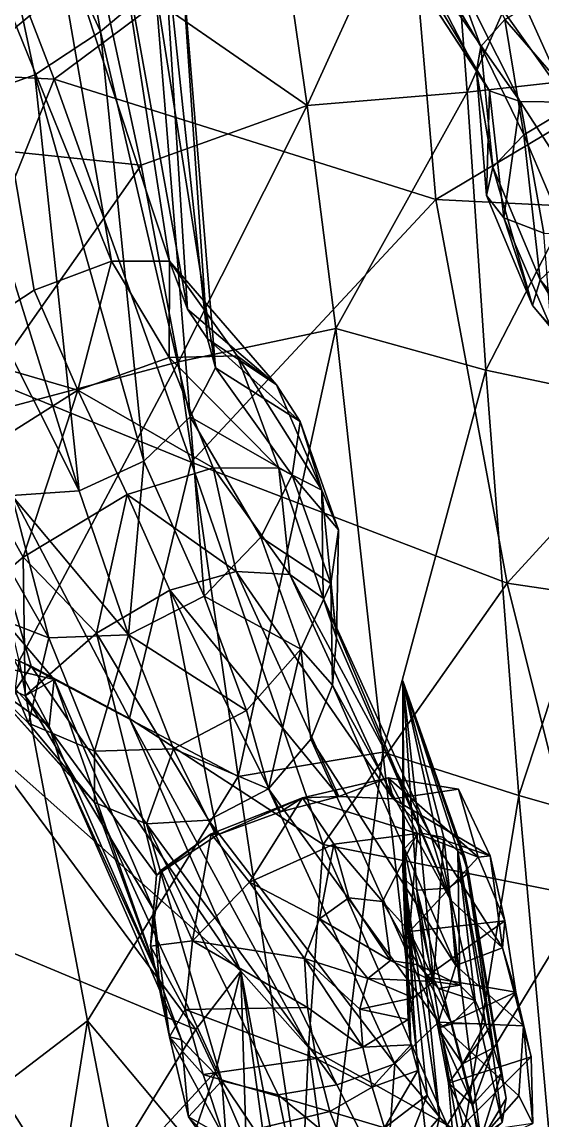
# Model space of a CAD drawing. Extents: x -0.45 to 0.39, y -1.3 to 2.18.
# Drawn here: x -0.0594 to -0.0216, y -1.0328 to -0.9532 of the extents above; entities that cross this region are included whole.
import ezdxf

# ---------------------------------------------------------------- set-up
doc = ezdxf.new("R2010")
doc.units = 0

msp = doc.modelspace()

# ---------------------------------------------------------------- linework, layer by layer
for points in [[(-0.053673, -0.953923, 0.868005), (-0.057629, -0.931244, 0.87828), (-0.063721, -0.932334, 0.881507)], [(-0.053673, -0.953923, 0.868005), (-0.049682, -0.950569, 0.862899), (-0.057629, -0.931244, 0.87828)], [(-0.028651, -0.937304, 1.454538), (-0.015355, -0.932012, 1.45916), (-0.027049, -0.958314, 1.452098)], [(-0.015355, -0.932012, 1.45916), (-0.014585, -0.956937, 1.455525), (-0.027049, -0.958314, 1.452098)], [(-0.06399, -0.959035, 0.87319), (-0.058428, -0.957057, 0.872045), (-0.063721, -0.932334, 0.881507)], [(-0.058428, -0.957057, 0.872045), (-0.053673, -0.953923, 0.868005), (-0.063721, -0.932334, 0.881507)], [(-0.026062, -0.954998, 0.846553), (-0.036316, -0.93759, 0.853221), (-0.033713, -0.934043, 0.849291)], [(-0.033713, -0.934043, 0.849291), (-0.024299, -0.953035, 0.842546), (-0.026062, -0.954998, 0.846553)], [(-0.041104, -0.942467, 1.44785), (-0.028651, -0.937304, 1.454538), (-0.038666, -0.959285, 1.445849)], [(-0.028651, -0.937304, 1.454538), (-0.027049, -0.958314, 1.452098), (-0.038666, -0.959285, 1.445849)], [(-0.026368, -0.956778, 0.851399), (-0.037038, -0.940472, 0.858526), (-0.036316, -0.93759, 0.853221)], [(-0.036316, -0.93759, 0.853221), (-0.026062, -0.954998, 0.846553), (-0.026368, -0.956778, 0.851399)], [(-0.010834, -0.95558, 0.864735), (-0.018081, -0.937223, 0.876654), (-0.0226, -0.940347, 0.878279)], [(-0.053927, -0.948724, 1.446767), (-0.069548, -0.961652, 1.467126), (-0.073499, -0.938558, 1.468549)], [(-0.061164, -0.946687, 1.70349), (-0.057014, -0.95736, 1.700392), (-0.031698, -0.938517, 1.708524)], [(-0.029324, -0.966098, 1.713286), (-0.031698, -0.938517, 1.708524), (-0.057014, -0.95736, 1.700392)], [(-0.031698, -0.938517, 1.708524), (-0.029324, -0.966098, 1.713286), (0, -0.948617, 1.721357)], [(-0.037038, -0.940472, 0.858526), (-0.026368, -0.956778, 0.851399), (-0.025419, -0.958205, 0.856374)], [(-0.025419, -0.958205, 0.856374), (-0.035175, -0.941927, 0.86451), (-0.037038, -0.940472, 0.858526)], [(-0.01527, -0.957793, 0.865835), (-0.0226, -0.940347, 0.878279), (-0.027356, -0.942024, 0.875875)], [(-0.0226, -0.940347, 0.878279), (-0.01527, -0.957793, 0.865835), (-0.010834, -0.95558, 0.864735)], [(-0.041104, -0.942467, 1.44785), (-0.038666, -0.959285, 1.445849), (-0.053927, -0.948724, 1.446767)], [(-0.035175, -0.941927, 0.86451), (-0.025419, -0.958205, 0.856374), (-0.023193, -0.959, 0.860981)], [(-0.023193, -0.959, 0.860981), (-0.031584, -0.942304, 0.870634), (-0.035175, -0.941927, 0.86451)], [(-0.019678, -0.959029, 0.864387), (-0.027356, -0.942024, 0.875875), (-0.031584, -0.942304, 0.870634)], [(-0.031584, -0.942304, 0.870634), (-0.023193, -0.959, 0.860981), (-0.019678, -0.959029, 0.864387)], [(-0.027356, -0.942024, 0.875875), (-0.019678, -0.959029, 0.864387), (-0.01527, -0.957793, 0.865835)], [(-0.063119, -0.945321, 0.842359), (-0.057463, -0.943982, 0.843856), (-0.052852, -0.970575, 0.824032)], [(-0.048647, -0.970559, 0.82678), (-0.052852, -0.970575, 0.824032), (-0.057463, -0.943982, 0.843856)], [(-0.057463, -0.943982, 0.843856), (-0.052754, -0.944157, 0.847243), (-0.048647, -0.970559, 0.82678)], [(-0.047352, -0.974043, 0.830875), (-0.048647, -0.970559, 0.82678), (-0.052754, -0.944157, 0.847243)], [(-0.052754, -0.944157, 0.847243), (-0.049179, -0.945345, 0.851905), (-0.047352, -0.974043, 0.830875)], [(-0.058482, -0.972663, 0.822919), (-0.065185, -0.977034, 0.823733), (-0.063119, -0.945321, 0.842359)], [(-0.052852, -0.970575, 0.824032), (-0.058482, -0.972663, 0.822919), (-0.063119, -0.945321, 0.842359)], [(-0.045899, -0.976193, 0.834931), (-0.047352, -0.974043, 0.830875), (-0.049179, -0.945345, 0.851905)], [(-0.049179, -0.945345, 0.851905), (-0.047853, -0.947568, 0.857427), (-0.045899, -0.976193, 0.834931)], [(-0.057014, -0.95736, 1.700392), (-0.061164, -0.946687, 1.70349), (-0.077764, -0.956316, 1.69261)], [(-0.047853, -0.947568, 0.857427), (-0.049682, -0.950569, 0.862899), (-0.045322, -0.9783, 0.838737)], [(-0.045322, -0.9783, 0.838737), (-0.045899, -0.976193, 0.834931), (-0.047853, -0.947568, 0.857427)], [(-0.053927, -0.948724, 1.446767), (-0.050708, -0.963605, 1.44438), (-0.069548, -0.961652, 1.467126)], [(-0.050708, -0.963605, 1.44438), (-0.053927, -0.948724, 1.446767), (-0.038666, -0.959285, 1.445849)], [(0, -0.967558, 1.714752), (0, -0.948617, 1.721357), (-0.029324, -0.966098, 1.713286)], [(-0.049682, -0.950569, 0.862899), (-0.053673, -0.953923, 0.868005), (-0.047152, -0.981839, 0.842225)], [(-0.047152, -0.981839, 0.842225), (-0.045322, -0.9783, 0.838737), (-0.049682, -0.950569, 0.862899)], [(-0.021115, -0.95105, 0.839958), (-0.019066, -0.959078, 0.8376), (-0.024299, -0.953035, 0.842546)], [(-0.024299, -0.953035, 0.842546), (-0.022919, -0.961417, 0.839881), (-0.026062, -0.954998, 0.846553)], [(-0.019066, -0.959078, 0.8376), (-0.022919, -0.961417, 0.839881), (-0.024299, -0.953035, 0.842546)], [(-0.053673, -0.953923, 0.868005), (-0.058428, -0.957057, 0.872045), (-0.050516, -0.985053, 0.844453)], [(-0.050516, -0.985053, 0.844453), (-0.047152, -0.981839, 0.842225), (-0.053673, -0.953923, 0.868005)], [(-0.026062, -0.954998, 0.846553), (-0.025189, -0.96374, 0.843837), (-0.026368, -0.956778, 0.851399)], [(-0.022919, -0.961417, 0.839881), (-0.025189, -0.96374, 0.843837), (-0.026062, -0.954998, 0.846553)], [(-0.077764, -0.956316, 1.69261), (-0.065206, -0.977763, 1.700151), (-0.057014, -0.95736, 1.700392)], [(-0.025189, -0.96374, 0.843837), (-0.02565, -0.965813, 0.848799), (-0.026368, -0.956778, 0.851399)], [(-0.026368, -0.956778, 0.851399), (-0.02565, -0.965813, 0.848799), (-0.025419, -0.958205, 0.856374)], [(-0.047079, -0.985138, 1.705342), (-0.057014, -0.95736, 1.700392), (-0.065206, -0.977763, 1.700151)], [(-0.058428, -0.957057, 0.872045), (-0.06399, -0.959035, 0.87319), (-0.055201, -0.98721, 0.844746)], [(-0.055201, -0.98721, 0.844746), (-0.050516, -0.985053, 0.844453), (-0.058428, -0.957057, 0.872045)], [(-0.057014, -0.95736, 1.700392), (-0.047079, -0.985138, 1.705342), (-0.029324, -0.966098, 1.713286)], [(-0.027049, -0.958314, 1.452098), (-0.014585, -0.956937, 1.455525), (-0.025691, -0.978456, 1.449268)], [(-0.014585, -0.956937, 1.455525), (-0.013949, -0.980937, 1.451735), (-0.025691, -0.978456, 1.449268)], [(-0.038666, -0.959285, 1.445849), (-0.027049, -0.958314, 1.452098), (-0.036586, -0.975439, 1.443637)], [(-0.027049, -0.958314, 1.452098), (-0.025691, -0.978456, 1.449268), (-0.036586, -0.975439, 1.443637)], [(-0.02565, -0.965813, 0.848799), (-0.024394, -0.967417, 0.854208), (-0.025419, -0.958205, 0.856374)], [(-0.025419, -0.958205, 0.856374), (-0.024394, -0.967417, 0.854208), (-0.023193, -0.959, 0.860981)], [(-0.055201, -0.98721, 0.844746), (-0.06399, -0.959035, 0.87319), (-0.069133, -0.959572, 0.870306)], [(-0.050708, -0.963605, 1.44438), (-0.038666, -0.959285, 1.445849), (-0.047995, -0.977861, 1.442181)], [(-0.038666, -0.959285, 1.445849), (-0.036586, -0.975439, 1.443637), (-0.047995, -0.977861, 1.442181)], [(-0.024394, -0.967417, 0.854208), (-0.021472, -0.968536, 0.859591), (-0.023193, -0.959, 0.860981)], [(-0.023193, -0.959, 0.860981), (-0.021472, -0.968536, 0.859591), (-0.016957, -0.968646, 0.86398)], [(-0.016957, -0.968646, 0.86398), (-0.019678, -0.959029, 0.864387), (-0.023193, -0.959, 0.860981)], [(-0.019401, -0.969719, 0.836974), (-0.022919, -0.961417, 0.839881), (-0.019066, -0.959078, 0.8376)], [(-0.0601, -0.987557, 0.843071), (-0.055201, -0.98721, 0.844746), (-0.069133, -0.959572, 0.870306)], [(-0.050708, -0.963605, 1.44438), (-0.063715, -0.98205, 1.464171), (-0.069548, -0.961652, 1.467126)], [(-0.021741, -0.971907, 0.840928), (-0.025189, -0.96374, 0.843837), (-0.022919, -0.961417, 0.839881)], [(-0.022919, -0.961417, 0.839881), (-0.019401, -0.969719, 0.836974), (-0.021741, -0.971907, 0.840928)], [(-0.050708, -0.963605, 1.44438), (-0.047995, -0.977861, 1.442181), (-0.063715, -0.98205, 1.464171)], [(-0.022296, -0.973768, 0.845871), (-0.02565, -0.965813, 0.848799), (-0.025189, -0.96374, 0.843837)], [(-0.025189, -0.96374, 0.843837), (-0.021741, -0.971907, 0.840928), (-0.022296, -0.973768, 0.845871)], [(-0.024133, -0.99392, 1.714578), (-0.029324, -0.966098, 1.713286), (-0.047079, -0.985138, 1.705342)], [(-0.029324, -0.966098, 1.713286), (-0.024133, -0.99392, 1.714578), (0, -0.967558, 1.714752)], [(-0.02565, -0.965813, 0.848799), (-0.022296, -0.973768, 0.845871), (-0.024394, -0.967417, 0.854208)], [(-0.022296, -0.973768, 0.845871), (-0.020958, -0.975404, 0.851168), (-0.024394, -0.967417, 0.854208)], [(-0.024394, -0.967417, 0.854208), (-0.020958, -0.975404, 0.851168), (-0.021472, -0.968536, 0.859591)], [(0, -0.997481, 1.715478), (0, -0.967558, 1.714752), (-0.024133, -0.99392, 1.714578)], [(-0.016553, -0.97821, 0.838664), (-0.021741, -0.971907, 0.840928), (-0.019401, -0.969719, 0.836974)], [(-0.0553, -0.979907, 0.817348), (-0.058482, -0.972663, 0.822919), (-0.052852, -0.970575, 0.824032)], [(-0.048677, -0.977546, 0.818418), (-0.0553, -0.979907, 0.817348), (-0.052852, -0.970575, 0.824032)], [(-0.048677, -0.977546, 0.818418), (-0.052852, -0.970575, 0.824032), (-0.048647, -0.970559, 0.82678)], [(-0.043737, -0.97743, 0.820909), (-0.048677, -0.977546, 0.818418), (-0.048647, -0.970559, 0.82678)], [(-0.040877, -0.979531, 0.824794), (-0.043737, -0.97743, 0.820909), (-0.048647, -0.970559, 0.82678)], [(-0.048647, -0.970559, 0.82678), (-0.047352, -0.974043, 0.830875), (-0.040877, -0.979531, 0.824794)], [(-0.016835, -0.979948, 0.843321), (-0.022296, -0.973768, 0.845871), (-0.021741, -0.971907, 0.840928)], [(-0.021741, -0.971907, 0.840928), (-0.016553, -0.97821, 0.838664), (-0.016835, -0.979948, 0.843321)], [(-0.065185, -0.977034, 0.823733), (-0.058482, -0.972663, 0.822919), (-0.0553, -0.979907, 0.817348)], [(-0.040877, -0.979531, 0.824794), (-0.047352, -0.974043, 0.830875), (-0.045899, -0.976193, 0.834931)], [(-0.022296, -0.973768, 0.845871), (-0.016835, -0.979948, 0.843321), (-0.015821, -0.981501, 0.847965)], [(-0.015821, -0.981501, 0.847965), (-0.020958, -0.975404, 0.851168), (-0.022296, -0.973768, 0.845871)], [(-0.047995, -0.977861, 1.442181), (-0.036586, -0.975439, 1.443637), (-0.043663, -1.007932, 1.442828)], [(-0.033163, -1.006168, 1.442452), (-0.043663, -1.007932, 1.442828), (-0.036586, -0.975439, 1.443637)], [(-0.036586, -0.975439, 1.443637), (-0.025691, -0.978456, 1.449268), (-0.033163, -1.006168, 1.442452)], [(-0.039178, -0.982186, 0.828961), (-0.040877, -0.979531, 0.824794), (-0.045899, -0.976193, 0.834931)], [(-0.039178, -0.982186, 0.828961), (-0.045899, -0.976193, 0.834931), (-0.045322, -0.9783, 0.838737)], [(-0.0553, -0.979907, 0.817348), (-0.063256, -0.984917, 0.817865), (-0.065185, -0.977034, 0.823733)], [(-0.0553, -0.979907, 0.817348), (-0.048677, -0.977546, 0.818418), (-0.045481, -0.985547, 0.811477)], [(-0.048677, -0.977546, 0.818418), (-0.043737, -0.97743, 0.820909), (-0.040708, -0.985578, 0.814369)], [(-0.040708, -0.985578, 0.814369), (-0.045481, -0.985547, 0.811477), (-0.048677, -0.977546, 0.818418)], [(-0.043737, -0.97743, 0.820909), (-0.040877, -0.979531, 0.824794), (-0.037583, -0.987179, 0.818263)], [(-0.037583, -0.987179, 0.818263), (-0.040708, -0.985578, 0.814369), (-0.043737, -0.97743, 0.820909)], [(-0.081385, -0.990677, 1.684988), (-0.058686, -0.999936, 1.698683), (-0.065206, -0.977763, 1.700151)], [(-0.051566, -1.003731, 1.701182), (-0.065206, -0.977763, 1.700151), (-0.058686, -0.999936, 1.698683)], [(-0.065206, -0.977763, 1.700151), (-0.051566, -1.003731, 1.701182), (-0.047079, -0.985138, 1.705342)], [(-0.047995, -0.977861, 1.442181), (-0.05956, -0.999544, 1.460406), (-0.063715, -0.98205, 1.464171)], [(-0.047995, -0.977861, 1.442181), (-0.043663, -1.007932, 1.442828), (-0.05956, -0.999544, 1.460406)], [(-0.039745, -0.986086, 0.833341), (-0.045322, -0.9783, 0.838737), (-0.047152, -0.981839, 0.842225)], [(-0.039745, -0.986086, 0.833341), (-0.039178, -0.982186, 0.828961), (-0.045322, -0.9783, 0.838737)], [(-0.023288, -1.009295, 1.446433), (-0.033163, -1.006168, 1.442452), (-0.025691, -0.978456, 1.449268)], [(-0.025691, -0.978456, 1.449268), (-0.013949, -0.980937, 1.451735), (-0.023288, -1.009295, 1.446433)], [(-0.059274, -0.992024, 0.81068), (-0.063256, -0.984917, 0.817865), (-0.0553, -0.979907, 0.817348)], [(-0.051731, -0.987491, 0.810055), (-0.059274, -0.992024, 0.81068), (-0.0553, -0.979907, 0.817348)], [(-0.045481, -0.985547, 0.811477), (-0.051731, -0.987491, 0.810055), (-0.0553, -0.979907, 0.817348)], [(-0.037583, -0.987179, 0.818263), (-0.040877, -0.979531, 0.824794), (-0.039178, -0.982186, 0.828961)], [(-0.012686, -1.01232, 1.448408), (-0.023288, -1.009295, 1.446433), (-0.013949, -0.980937, 1.451735)], [(-0.047152, -0.981839, 0.842225), (-0.050516, -0.985053, 0.844453), (-0.046138, -0.994851, 0.839979)], [(-0.042028, -0.990575, 0.837264), (-0.039745, -0.986086, 0.833341), (-0.047152, -0.981839, 0.842225)], [(-0.046138, -0.994851, 0.839979), (-0.042028, -0.990575, 0.837264), (-0.047152, -0.981839, 0.842225)], [(-0.036375, -0.990037, 0.822614), (-0.039178, -0.982186, 0.828961), (-0.039745, -0.986086, 0.833341)], [(-0.036375, -0.990037, 0.822614), (-0.037583, -0.987179, 0.818263), (-0.039178, -0.982186, 0.828961)], [(-0.059274, -0.992024, 0.81068), (-0.066949, -0.998542, 0.813084), (-0.063256, -0.984917, 0.817865)], [(-0.050516, -0.985053, 0.844453), (-0.055201, -0.98721, 0.844746), (-0.051631, -0.997648, 0.84051)], [(-0.051731, -0.987491, 0.810055), (-0.045481, -0.985547, 0.811477), (-0.043805, -0.993066, 0.805632)], [(-0.051631, -0.997648, 0.84051), (-0.046138, -0.994851, 0.839979), (-0.050516, -0.985053, 0.844453)], [(-0.03749, -1.012847, 1.709546), (-0.047079, -0.985138, 1.705342), (-0.051566, -1.003731, 1.701182)], [(-0.047079, -0.985138, 1.705342), (-0.03749, -1.012847, 1.709546), (-0.024133, -0.99392, 1.714578)], [(-0.039912, -0.993285, 0.80855), (-0.043805, -0.993066, 0.805632), (-0.045481, -0.985547, 0.811477)], [(-0.045481, -0.985547, 0.811477), (-0.040708, -0.985578, 0.814369), (-0.039912, -0.993285, 0.80855)], [(-0.037486, -0.995009, 0.812336), (-0.039912, -0.993285, 0.80855), (-0.040708, -0.985578, 0.814369)], [(-0.040708, -0.985578, 0.814369), (-0.037583, -0.987179, 0.818263), (-0.037486, -0.995009, 0.812336)], [(-0.062243, -0.996001, 0.834323), (-0.057414, -0.997876, 0.838333), (-0.06404, -0.986291, 0.839787)], [(-0.057414, -0.997876, 0.838333), (-0.0601, -0.987557, 0.843071), (-0.06404, -0.986291, 0.839787)], [(-0.036941, -0.993929, 0.826738), (-0.039745, -0.986086, 0.833341), (-0.042028, -0.990575, 0.837264)], [(-0.036941, -0.993929, 0.826738), (-0.036375, -0.990037, 0.822614), (-0.039745, -0.986086, 0.833341)], [(-0.036539, -0.997869, 0.816395), (-0.037486, -0.995009, 0.812336), (-0.037583, -0.987179, 0.818263)], [(-0.037583, -0.987179, 0.818263), (-0.036375, -0.990037, 0.822614), (-0.036539, -0.997869, 0.816395)], [(-0.051631, -0.997648, 0.84051), (-0.055201, -0.98721, 0.844746), (-0.0601, -0.987557, 0.843071)], [(-0.057414, -0.997876, 0.838333), (-0.051631, -0.997648, 0.84051), (-0.0601, -0.987557, 0.843071)], [(-0.053957, -0.99754, 0.804669), (-0.059274, -0.992024, 0.81068), (-0.051731, -0.987491, 0.810055)], [(-0.048617, -0.994421, 0.804289), (-0.053957, -0.99754, 0.804669), (-0.051731, -0.987491, 0.810055)], [(-0.043805, -0.993066, 0.805632), (-0.048617, -0.994421, 0.804289), (-0.051731, -0.987491, 0.810055)], [(-0.036539, -0.997869, 0.816395), (-0.036375, -0.990037, 0.822614), (-0.036941, -0.993929, 0.826738)], [(-0.062295, -1.005351, 1.699373), (-0.058686, -0.999936, 1.698683), (-0.081385, -0.990677, 1.684988)], [(-0.039124, -0.998703, 0.83042), (-0.042028, -0.990575, 0.837264), (-0.046138, -0.994851, 0.839979)], [(-0.039124, -0.998703, 0.83042), (-0.036941, -0.993929, 0.826738), (-0.042028, -0.990575, 0.837264)], [(-0.059127, -1.002081, 0.806772), (-0.066949, -0.998542, 0.813084), (-0.059274, -0.992024, 0.81068)], [(-0.053957, -0.99754, 0.804669), (-0.059127, -1.002081, 0.806772), (-0.059274, -0.992024, 0.81068)], [(-0.048617, -0.994421, 0.804289), (-0.043805, -0.993066, 0.805632), (-0.036353, -1.009371, 0.768067)], [(-0.032425, -1.009547, 0.769527), (-0.036353, -1.009371, 0.768067), (-0.043805, -0.993066, 0.805632)], [(-0.043805, -0.993066, 0.805632), (-0.039912, -0.993285, 0.80855), (-0.032425, -1.009547, 0.769527)], [(-0.029683, -1.012213, 0.771403), (-0.032425, -1.009547, 0.769527), (-0.039912, -0.993285, 0.80855)], [(-0.039912, -0.993285, 0.80855), (-0.037486, -0.995009, 0.812336), (-0.029683, -1.012213, 0.771403)], [(-0.057037, -1.000889, 0.808937), (-0.06273, -0.99419, 0.814454), (-0.066949, -0.998542, 0.813084)], [(-0.05739, -1.004266, 0.812695), (-0.063483, -0.997608, 0.81846), (-0.06273, -0.99419, 0.814454)], [(-0.057037, -1.000889, 0.808937), (-0.05739, -1.004266, 0.812695), (-0.06273, -0.99419, 0.814454)], [(-0.036825, -1.001316, 0.820052), (-0.036941, -0.993929, 0.826738), (-0.039124, -0.998703, 0.83042)], [(-0.01848, -1.016662, 1.711223), (-0.024133, -0.99392, 1.714578), (-0.03749, -1.012847, 1.709546)], [(-0.036825, -1.001316, 0.820052), (-0.036539, -0.997869, 0.816395), (-0.036941, -0.993929, 0.826738)], [(-0.024133, -0.99392, 1.714578), (-0.01848, -1.016662, 1.711223), (0, -0.997481, 1.715478)], [(-0.045171, -1.012147, 0.766979), (-0.053957, -0.99754, 0.804669), (-0.048617, -0.994421, 0.804289)], [(-0.043075, -1.003142, 0.832981), (-0.046138, -0.994851, 0.839979), (-0.051631, -0.997648, 0.84051)], [(-0.040583, -1.010495, 0.767261), (-0.045171, -1.012147, 0.766979), (-0.048617, -0.994421, 0.804289)], [(-0.036353, -1.009371, 0.768067), (-0.040583, -1.010495, 0.767261), (-0.048617, -0.994421, 0.804289)], [(-0.043075, -1.003142, 0.832981), (-0.039124, -0.998703, 0.83042), (-0.046138, -0.994851, 0.839979)], [(-0.037486, -0.995009, 0.812336), (-0.036539, -0.997869, 0.816395), (-0.028258, -1.016872, 0.773532)], [(-0.028258, -1.016872, 0.773532), (-0.029683, -1.012213, 0.771403), (-0.037486, -0.995009, 0.812336)], [(-0.062116, -1.000957, 0.822912), (-0.058895, -1.004051, 0.827544), (-0.062243, -0.996001, 0.834323)], [(-0.057414, -0.997876, 0.838333), (-0.062243, -0.996001, 0.834323), (-0.058895, -1.004051, 0.827544)], [(-0.062116, -1.000957, 0.822912), (-0.063483, -0.997608, 0.81846), (-0.05739, -1.004266, 0.812695)], [(-0.049603, -1.015088, 0.767472), (-0.059127, -1.002081, 0.806772), (-0.053957, -0.99754, 0.804669)], [(-0.058895, -1.004051, 0.827544), (-0.054099, -1.006092, 0.831339), (-0.057414, -0.997876, 0.838333)], [(-0.051631, -0.997648, 0.84051), (-0.057414, -0.997876, 0.838333), (-0.054099, -1.006092, 0.831339)], [(-0.054099, -1.006092, 0.831339), (-0.048372, -1.005925, 0.833324), (-0.051631, -0.997648, 0.84051)], [(-0.045171, -1.012147, 0.766979), (-0.049603, -1.015088, 0.767472), (-0.053957, -0.99754, 0.804669)], [(-0.048372, -1.005925, 0.833324), (-0.043075, -1.003142, 0.832981), (-0.051631, -0.997648, 0.84051)], [(-0.028258, -1.016872, 0.773532), (-0.036539, -0.997869, 0.816395), (-0.036825, -1.001316, 0.820052)], [(-0.059127, -1.002081, 0.806772), (-0.057037, -1.000889, 0.808937), (-0.066949, -0.998542, 0.813084)], [(-0.039124, -0.998703, 0.83042), (-0.043075, -1.003142, 0.832981), (-0.041466, -1.008825, 0.824443)], [(-0.041466, -1.008825, 0.824443), (-0.038396, -1.005216, 0.822799), (-0.039124, -0.998703, 0.83042)], [(-0.038396, -1.005216, 0.822799), (-0.036825, -1.001316, 0.820052), (-0.039124, -0.998703, 0.83042)], [(-0.05956, -0.999544, 1.460406), (-0.054613, -1.025637, 1.459998), (-0.063967, -1.032776, 1.486231)], [(-0.043663, -1.007932, 1.442828), (-0.054613, -1.025637, 1.459998), (-0.05956, -0.999544, 1.460406)], [(-0.058686, -0.999936, 1.698683), (-0.062295, -1.005351, 1.699373), (-0.043466, -1.022045, 1.705904)], [(-0.058686, -0.999936, 1.698683), (-0.043466, -1.022045, 1.705904), (-0.051566, -1.003731, 1.701182)], [(-0.056474, -1.007231, 0.816668), (-0.054102, -1.009813, 0.820238), (-0.062116, -1.000957, 0.822912)], [(-0.054102, -1.009813, 0.820238), (-0.058895, -1.004051, 0.827544), (-0.062116, -1.000957, 0.822912)], [(-0.05739, -1.004266, 0.812695), (-0.056474, -1.007231, 0.816668), (-0.062116, -1.000957, 0.822912)], [(-0.049811, -1.01756, 0.768497), (-0.057037, -1.000889, 0.808937), (-0.059127, -1.002081, 0.806772)], [(-0.049432, -1.022531, 0.770439), (-0.05739, -1.004266, 0.812695), (-0.057037, -1.000889, 0.808937)], [(-0.049811, -1.01756, 0.768497), (-0.049432, -1.022531, 0.770439), (-0.057037, -1.000889, 0.808937)], [(-0.027855, -1.021635, 0.775425), (-0.036825, -1.001316, 0.820052), (-0.038396, -1.005216, 0.822799)], [(-0.027855, -1.021635, 0.775425), (-0.028258, -1.016872, 0.773532), (-0.036825, -1.001316, 0.820052)], [(-0.031711, -1.001003, 0.69147), (-0.031708, -1.014578, 0.696457), (-0.031608, -1.01317, 0.697378)], [(-0.031711, -1.001003, 0.69147), (-0.031608, -1.01317, 0.697378), (-0.030509, -1.012012, 0.698493)], [(-0.031711, -1.001003, 0.69147), (-0.030509, -1.012012, 0.698493), (-0.028735, -1.012347, 0.697812)], [(-0.031711, -1.001003, 0.69147), (-0.030689, -1.016157, 0.69327), (-0.031603, -1.015379, 0.695154)], [(-0.031711, -1.001003, 0.69147), (-0.031603, -1.015379, 0.695154), (-0.031708, -1.014578, 0.696457)], [(-0.031711, -1.001003, 0.69147), (-0.028735, -1.012347, 0.697812), (-0.027733, -1.013348, 0.696845)], [(-0.031711, -1.001003, 0.69147), (-0.028398, -1.016022, 0.692002), (-0.030689, -1.016157, 0.69327)], [(-0.031711, -1.001003, 0.69147), (-0.027733, -1.013348, 0.696845), (-0.027217, -1.013779, 0.695287)], [(-0.031711, -1.001003, 0.69147), (-0.027217, -1.013779, 0.695287), (-0.02694, -1.014911, 0.693659)], [(-0.031711, -1.001003, 0.69147), (-0.02694, -1.014911, 0.693659), (-0.028398, -1.016022, 0.692002)], [(-0.049603, -1.015088, 0.767472), (-0.049811, -1.01756, 0.768497), (-0.059127, -1.002081, 0.806772)], [(-0.051566, -1.003731, 1.701182), (-0.038565, -1.02758, 1.709532), (-0.03749, -1.012847, 1.709546)], [(-0.038565, -1.02758, 1.709532), (-0.051566, -1.003731, 1.701182), (-0.043466, -1.022045, 1.705904)], [(-0.041466, -1.008825, 0.824443), (-0.043075, -1.003142, 0.832981), (-0.048372, -1.005925, 0.833324)], [(-0.054099, -1.006092, 0.831339), (-0.058895, -1.004051, 0.827544), (-0.054102, -1.009813, 0.820238)], [(-0.056474, -1.007231, 0.816668), (-0.05739, -1.004266, 0.812695), (-0.049432, -1.022531, 0.770439)], [(-0.062295, -1.005351, 1.699373), (-0.069893, -1.016606, 1.704574), (-0.046744, -1.026281, 1.705612)], [(-0.046744, -1.026281, 1.705612), (-0.043466, -1.022045, 1.705904), (-0.062295, -1.005351, 1.699373)], [(-0.029114, -1.025747, 0.776736), (-0.038396, -1.005216, 0.822799), (-0.041466, -1.008825, 0.824443)], [(-0.029114, -1.025747, 0.776736), (-0.027855, -1.021635, 0.775425), (-0.038396, -1.005216, 0.822799)], [(-0.054102, -1.009813, 0.820238), (-0.050331, -1.011348, 0.823086), (-0.054099, -1.006092, 0.831339)], [(-0.048372, -1.005925, 0.833324), (-0.054099, -1.006092, 0.831339), (-0.050331, -1.011348, 0.823086)], [(-0.050331, -1.011348, 0.823086), (-0.045811, -1.011088, 0.82453), (-0.048372, -1.005925, 0.833324)], [(-0.045811, -1.011088, 0.82453), (-0.041466, -1.008825, 0.824443), (-0.048372, -1.005925, 0.833324)], [(-0.043663, -1.007932, 1.442828), (-0.033163, -1.006168, 1.442452), (-0.038017, -1.045436, 1.443204)], [(-0.028923, -1.043828, 1.440935), (-0.038017, -1.045436, 1.443204), (-0.033163, -1.006168, 1.442452)], [(-0.033163, -1.006168, 1.442452), (-0.023288, -1.009295, 1.446433), (-0.028923, -1.043828, 1.440935)], [(-0.054102, -1.009813, 0.820238), (-0.056474, -1.007231, 0.816668), (-0.047782, -1.027023, 0.772528)], [(-0.049432, -1.022531, 0.770439), (-0.047782, -1.027023, 0.772528), (-0.056474, -1.007231, 0.816668)], [(-0.043663, -1.007932, 1.442828), (-0.038017, -1.045436, 1.443204), (-0.054613, -1.025637, 1.459998)], [(-0.032772, -1.008015, 0.757413), (-0.039004, -1.009482, 0.756378), (-0.036353, -1.009371, 0.768067)], [(-0.039004, -1.009482, 0.756378), (-0.032772, -1.008015, 0.757413), (-0.030638, -1.012054, 0.748513)], [(-0.032772, -1.008015, 0.757413), (-0.036353, -1.009371, 0.768067), (-0.032425, -1.009547, 0.769527)], [(-0.027684, -1.008848, 0.758975), (-0.032772, -1.008015, 0.757413), (-0.032425, -1.009547, 0.769527)], [(-0.026252, -1.013775, 0.749985), (-0.030638, -1.012054, 0.748513), (-0.032772, -1.008015, 0.757413)], [(-0.032772, -1.008015, 0.757413), (-0.027684, -1.008848, 0.758975), (-0.026252, -1.013775, 0.749985)], [(-0.032292, -1.028749, 0.777218), (-0.041466, -1.008825, 0.824443), (-0.045811, -1.011088, 0.82453)], [(-0.032292, -1.028749, 0.777218), (-0.029114, -1.025747, 0.776736), (-0.041466, -1.008825, 0.824443)], [(-0.039004, -1.009482, 0.756378), (-0.040583, -1.010495, 0.767261), (-0.036353, -1.009371, 0.768067)], [(-0.025383, -1.013672, 0.761051), (-0.027684, -1.008848, 0.758975), (-0.032425, -1.009547, 0.769527)], [(-0.020038, -1.04576, 1.442263), (-0.028923, -1.043828, 1.440935), (-0.023288, -1.009295, 1.446433)], [(-0.026252, -1.013775, 0.749985), (-0.027684, -1.008848, 0.758975), (-0.025383, -1.013672, 0.761051)], [(-0.023288, -1.009295, 1.446433), (-0.012686, -1.01232, 1.448408), (-0.020038, -1.04576, 1.442263)], [(-0.050331, -1.011348, 0.823086), (-0.054102, -1.009813, 0.820238), (-0.044857, -1.029989, 0.774466)], [(-0.047782, -1.027023, 0.772528), (-0.044857, -1.029989, 0.774466), (-0.054102, -1.009813, 0.820238)], [(-0.039004, -1.009482, 0.756378), (-0.04562, -1.012077, 0.755811), (-0.045171, -1.012147, 0.766979)], [(-0.042847, -1.01558, 0.747015), (-0.04562, -1.012077, 0.755811), (-0.039004, -1.009482, 0.756378)], [(-0.045171, -1.012147, 0.766979), (-0.040583, -1.010495, 0.767261), (-0.039004, -1.009482, 0.756378)], [(-0.036718, -1.012823, 0.74747), (-0.042847, -1.01558, 0.747015), (-0.039004, -1.009482, 0.756378)], [(-0.030638, -1.012054, 0.748513), (-0.036718, -1.012823, 0.74747), (-0.039004, -1.009482, 0.756378)], [(-0.032425, -1.009547, 0.769527), (-0.029683, -1.012213, 0.771403), (-0.025383, -1.013672, 0.761051)], [(-0.036502, -1.030291, 0.776973), (-0.045811, -1.011088, 0.82453), (-0.050331, -1.011348, 0.823086)], [(-0.040767, -1.031003, 0.776031), (-0.036502, -1.030291, 0.776973), (-0.050331, -1.011348, 0.823086)], [(-0.044857, -1.029989, 0.774466), (-0.040767, -1.031003, 0.776031), (-0.050331, -1.011348, 0.823086)], [(-0.036502, -1.030291, 0.776973), (-0.032292, -1.028749, 0.777218), (-0.045811, -1.011088, 0.82453)], [(-0.04562, -1.012077, 0.755811), (-0.049247, -1.014707, 0.755847), (-0.049603, -1.015088, 0.767472)], [(-0.049603, -1.015088, 0.767472), (-0.045171, -1.012147, 0.766979), (-0.04562, -1.012077, 0.755811)], [(-0.046975, -1.019847, 0.747593), (-0.049247, -1.014707, 0.755847), (-0.04562, -1.012077, 0.755811)], [(-0.042847, -1.01558, 0.747015), (-0.046975, -1.019847, 0.747593), (-0.04562, -1.012077, 0.755811)], [(-0.036718, -1.012823, 0.74747), (-0.030638, -1.012054, 0.748513), (-0.033192, -1.016994, 0.744443)], [(-0.031242, -1.019168, 0.745388), (-0.033192, -1.016994, 0.744443), (-0.030638, -1.012054, 0.748513)], [(-0.029486, -1.022784, 0.712415), (-0.030509, -1.012012, 0.698493), (-0.031608, -1.01317, 0.697378)], [(-0.030638, -1.012054, 0.748513), (-0.026252, -1.013775, 0.749985), (-0.031242, -1.019168, 0.745388)], [(-0.030509, -1.012012, 0.698493), (-0.029486, -1.022784, 0.712415), (-0.028735, -1.012347, 0.697812)], [(-0.024477, -1.020341, 0.763559), (-0.025383, -1.013672, 0.761051), (-0.029683, -1.012213, 0.771403)], [(-0.029683, -1.012213, 0.771403), (-0.028258, -1.016872, 0.773532), (-0.024477, -1.020341, 0.763559)], [(-0.029486, -1.022784, 0.712415), (-0.027588, -1.023057, 0.712459), (-0.028735, -1.012347, 0.697812)], [(-0.028735, -1.012347, 0.697812), (-0.027588, -1.023057, 0.712459), (-0.027733, -1.013348, 0.696845)], [(-0.037773, -1.018251, 0.743909), (-0.042847, -1.01558, 0.747015), (-0.036718, -1.012823, 0.74747)], [(-0.028502, -1.033207, 1.712313), (-0.03749, -1.012847, 1.709546), (-0.038565, -1.02758, 1.709532)], [(-0.035637, -1.016722, 0.743893), (-0.037773, -1.018251, 0.743909), (-0.036718, -1.012823, 0.74747)], [(-0.03749, -1.012847, 1.709546), (-0.028502, -1.033207, 1.712313), (-0.01848, -1.016662, 1.711223)], [(-0.033192, -1.016994, 0.744443), (-0.035637, -1.016722, 0.743893), (-0.036718, -1.012823, 0.74747)], [(-0.030938, -1.023974, 0.712047), (-0.031608, -1.01317, 0.697378), (-0.031708, -1.014578, 0.696457)], [(-0.031608, -1.01317, 0.697378), (-0.030938, -1.023974, 0.712047), (-0.029486, -1.022784, 0.712415)], [(-0.027733, -1.013348, 0.696845), (-0.025709, -1.025826, 0.711689), (-0.025134, -1.027598, 0.711083)], [(-0.025134, -1.027598, 0.711083), (-0.027217, -1.013779, 0.695287), (-0.027733, -1.013348, 0.696845)], [(-0.027588, -1.023057, 0.712459), (-0.026469, -1.024179, 0.712174), (-0.027733, -1.013348, 0.696845)], [(-0.027733, -1.013348, 0.696845), (-0.026469, -1.024179, 0.712174), (-0.025709, -1.025826, 0.711689)], [(-0.031242, -1.019168, 0.745388), (-0.026252, -1.013775, 0.749985), (-0.024301, -1.018396, 0.751761)], [(-0.027217, -1.013779, 0.695287), (-0.024569, -1.029458, 0.71034), (-0.02694, -1.014911, 0.693659)], [(-0.027217, -1.013779, 0.695287), (-0.025134, -1.027598, 0.711083), (-0.024569, -1.029458, 0.71034)], [(-0.024301, -1.018396, 0.751761), (-0.026252, -1.013775, 0.749985), (-0.025383, -1.013672, 0.761051)], [(-0.024301, -1.018396, 0.751761), (-0.025383, -1.013672, 0.761051), (-0.024477, -1.020341, 0.763559)], [(-0.049247, -1.014707, 0.755847), (-0.05003, -1.020218, 0.757474), (-0.049603, -1.015088, 0.767472)], [(-0.05003, -1.020218, 0.757474), (-0.049247, -1.014707, 0.755847), (-0.046975, -1.019847, 0.747593)], [(-0.031708, -1.014578, 0.696457), (-0.031135, -1.027384, 0.71148), (-0.031326, -1.025533, 0.711761)], [(-0.031708, -1.014578, 0.696457), (-0.031326, -1.025533, 0.711761), (-0.030938, -1.023974, 0.712047)], [(-0.031135, -1.027384, 0.71148), (-0.031708, -1.014578, 0.696457), (-0.031603, -1.015379, 0.695154)], [(-0.02694, -1.014911, 0.693659), (-0.024493, -1.033012, 0.708984), (-0.028398, -1.016022, 0.692002)], [(-0.024569, -1.029458, 0.71034), (-0.024223, -1.03127, 0.70964), (-0.02694, -1.014911, 0.693659)], [(-0.02694, -1.014911, 0.693659), (-0.024223, -1.03127, 0.70964), (-0.024493, -1.033012, 0.708984)], [(-0.05003, -1.020218, 0.757474), (-0.049811, -1.01756, 0.768497), (-0.049603, -1.015088, 0.767472)], [(-0.038856, -1.021126, 0.744761), (-0.046975, -1.019847, 0.747593), (-0.042847, -1.01558, 0.747015)], [(-0.037773, -1.018251, 0.743909), (-0.038856, -1.021126, 0.744761), (-0.042847, -1.01558, 0.747015)], [(-0.031603, -1.015379, 0.695154), (-0.029942, -1.031041, 0.710149), (-0.030619, -1.029253, 0.710951)], [(-0.031603, -1.015379, 0.695154), (-0.030619, -1.029253, 0.710951), (-0.031135, -1.027384, 0.71148)], [(-0.029056, -1.032635, 0.709282), (-0.029942, -1.031041, 0.710149), (-0.031603, -1.015379, 0.695154)], [(-0.030689, -1.016157, 0.69327), (-0.029056, -1.032635, 0.709282), (-0.031603, -1.015379, 0.695154)], [(-0.069893, -1.016606, 1.704574), (-0.081487, -1.028848, 1.704188), (-0.055167, -1.039961, 1.705601)], [(-0.055167, -1.039961, 1.705601), (-0.046744, -1.026281, 1.705612), (-0.069893, -1.016606, 1.704574)], [(-0.028398, -1.016022, 0.692002), (-0.02607, -1.034112, 0.708439), (-0.030689, -1.016157, 0.69327)], [(-0.02607, -1.034112, 0.708439), (-0.027646, -1.033932, 0.708618), (-0.030689, -1.016157, 0.69327)], [(-0.030689, -1.016157, 0.69327), (-0.027646, -1.033932, 0.708618), (-0.029056, -1.032635, 0.709282)], [(-0.024493, -1.033012, 0.708984), (-0.02607, -1.034112, 0.708439), (-0.028398, -1.016022, 0.692002)], [(-0.037773, -1.018251, 0.743909), (-0.035637, -1.016722, 0.743893), (-0.032619, -1.021273, 0.730862)], [(-0.032619, -1.021273, 0.730862), (-0.035637, -1.016722, 0.743893), (-0.033192, -1.016994, 0.744443)], [(-0.033192, -1.016994, 0.744443), (-0.030605, -1.021576, 0.731275), (-0.032619, -1.021273, 0.730862)], [(-0.030605, -1.021576, 0.731275), (-0.033192, -1.016994, 0.744443), (-0.031242, -1.019168, 0.745388)], [(-0.014449, -1.039576, 1.710923), (-0.01848, -1.016662, 1.711223), (-0.028502, -1.033207, 1.712313)], [(-0.024477, -1.020341, 0.763559), (-0.028258, -1.016872, 0.773532), (-0.027855, -1.021635, 0.775425)], [(-0.05003, -1.020218, 0.757474), (-0.048647, -1.026809, 0.760055), (-0.049811, -1.01756, 0.768497)], [(-0.048647, -1.026809, 0.760055), (-0.049432, -1.022531, 0.770439), (-0.049811, -1.01756, 0.768497)], [(-0.038856, -1.021126, 0.744761), (-0.037773, -1.018251, 0.743909), (-0.034262, -1.022583, 0.73082)], [(-0.034262, -1.022583, 0.73082), (-0.037773, -1.018251, 0.743909), (-0.032619, -1.021273, 0.730862)], [(-0.030025, -1.022463, 0.746803), (-0.031242, -1.019168, 0.745388), (-0.024301, -1.018396, 0.751761)], [(-0.030025, -1.022463, 0.746803), (-0.024301, -1.018396, 0.751761), (-0.023504, -1.023554, 0.753536)], [(-0.023504, -1.023554, 0.753536), (-0.024301, -1.018396, 0.751761), (-0.024477, -1.020341, 0.763559)], [(-0.031242, -1.019168, 0.745388), (-0.029129, -1.023304, 0.731617), (-0.030605, -1.021576, 0.731275)], [(-0.029129, -1.023304, 0.731617), (-0.031242, -1.019168, 0.745388), (-0.030025, -1.022463, 0.746803)], [(-0.046975, -1.019847, 0.747593), (-0.047513, -1.02483, 0.749338), (-0.05003, -1.020218, 0.757474)], [(-0.048647, -1.026809, 0.760055), (-0.05003, -1.020218, 0.757474), (-0.047513, -1.02483, 0.749338)], [(-0.038632, -1.024669, 0.746041), (-0.047513, -1.02483, 0.749338), (-0.046975, -1.019847, 0.747593)], [(-0.038856, -1.021126, 0.744761), (-0.038632, -1.024669, 0.746041), (-0.046975, -1.019847, 0.747593)], [(-0.022953, -1.026006, 0.765935), (-0.024477, -1.020341, 0.763559), (-0.027855, -1.021635, 0.775425)], [(-0.022399, -1.028254, 0.755647), (-0.023504, -1.023554, 0.753536), (-0.024477, -1.020341, 0.763559)], [(-0.024477, -1.020341, 0.763559), (-0.022953, -1.026006, 0.765935), (-0.022399, -1.028254, 0.755647)], [(-0.03461, -1.02756, 0.731485), (-0.038632, -1.024669, 0.746041), (-0.038856, -1.021126, 0.744761)], [(-0.038856, -1.021126, 0.744761), (-0.03484, -1.024793, 0.731093), (-0.03461, -1.02756, 0.731485)], [(-0.03484, -1.024793, 0.731093), (-0.038856, -1.021126, 0.744761), (-0.034262, -1.022583, 0.73082)], [(-0.034262, -1.022583, 0.73082), (-0.032619, -1.021273, 0.730862), (-0.029486, -1.022784, 0.712415)], [(-0.029486, -1.022784, 0.712415), (-0.032619, -1.021273, 0.730862), (-0.030605, -1.021576, 0.731275)], [(-0.045305, -1.029312, 1.705062), (-0.043466, -1.022045, 1.705904), (-0.046744, -1.026281, 1.705612)], [(-0.04309, -1.034477, 1.703613), (-0.043466, -1.022045, 1.705904), (-0.045305, -1.029312, 1.705062)], [(-0.039301, -1.0441, 1.699054), (-0.043466, -1.022045, 1.705904), (-0.040957, -1.040246, 1.700956)], [(-0.040957, -1.040246, 1.700956), (-0.043466, -1.022045, 1.705904), (-0.04309, -1.034477, 1.703613)], [(-0.043466, -1.022045, 1.705904), (-0.039301, -1.0441, 1.699054), (-0.038565, -1.02758, 1.709532)], [(-0.030605, -1.021576, 0.731275), (-0.027588, -1.023057, 0.712459), (-0.029486, -1.022784, 0.712415)], [(-0.027588, -1.023057, 0.712459), (-0.030605, -1.021576, 0.731275), (-0.029129, -1.023304, 0.731617)], [(-0.022953, -1.026006, 0.765935), (-0.027855, -1.021635, 0.775425), (-0.029114, -1.025747, 0.776736)], [(-0.047782, -1.027023, 0.772528), (-0.049432, -1.022531, 0.770439), (-0.048647, -1.026809, 0.760055)], [(-0.03484, -1.024793, 0.731093), (-0.034262, -1.022583, 0.73082), (-0.030938, -1.023974, 0.712047)], [(-0.030938, -1.023974, 0.712047), (-0.034262, -1.022583, 0.73082), (-0.029486, -1.022784, 0.712415)], [(-0.030025, -1.022463, 0.746803), (-0.028153, -1.025866, 0.731849), (-0.029129, -1.023304, 0.731617)], [(-0.028153, -1.025866, 0.731849), (-0.030025, -1.022463, 0.746803), (-0.029146, -1.026163, 0.748352)], [(-0.029146, -1.026163, 0.748352), (-0.030025, -1.022463, 0.746803), (-0.023504, -1.023554, 0.753536)], [(-0.028407, -1.030167, 0.749529), (-0.029146, -1.026163, 0.748352), (-0.023504, -1.023554, 0.753536)], [(-0.029129, -1.023304, 0.731617), (-0.026469, -1.024179, 0.712174), (-0.027588, -1.023057, 0.712459)], [(-0.026469, -1.024179, 0.712174), (-0.029129, -1.023304, 0.731617), (-0.028153, -1.025866, 0.731849)], [(-0.023504, -1.023554, 0.753536), (-0.022399, -1.028254, 0.755647), (-0.028407, -1.030167, 0.749529)], [(-0.031326, -1.025533, 0.711761), (-0.03484, -1.024793, 0.731093), (-0.030938, -1.023974, 0.712047)], [(-0.028153, -1.025866, 0.731849), (-0.025709, -1.025826, 0.711689), (-0.026469, -1.024179, 0.712174)], [(-0.047513, -1.02483, 0.749338), (-0.046208, -1.029534, 0.751264), (-0.048647, -1.026809, 0.760055)], [(-0.038632, -1.024669, 0.746041), (-0.03801, -1.028375, 0.747576), (-0.047513, -1.02483, 0.749338)], [(-0.03801, -1.028375, 0.747576), (-0.046208, -1.029534, 0.751264), (-0.047513, -1.02483, 0.749338)], [(-0.03801, -1.028375, 0.747576), (-0.038632, -1.024669, 0.746041), (-0.03461, -1.02756, 0.731485)], [(-0.03461, -1.02756, 0.731485), (-0.03484, -1.024793, 0.731093), (-0.031326, -1.025533, 0.711761)], [(-0.054613, -1.025637, 1.459998), (-0.059457, -1.056098, 1.484394), (-0.063967, -1.032776, 1.486231)], [(-0.054613, -1.025637, 1.459998), (-0.04806, -1.059276, 1.459161), (-0.059457, -1.056098, 1.484394)], [(-0.038017, -1.045436, 1.443204), (-0.04806, -1.059276, 1.459161), (-0.054613, -1.025637, 1.459998)], [(-0.031135, -1.027384, 0.71148), (-0.03461, -1.02756, 0.731485), (-0.031326, -1.025533, 0.711761)], [(-0.029114, -1.025747, 0.776736), (-0.032292, -1.028749, 0.777218), (-0.02689, -1.035153, 0.767833)], [(-0.029146, -1.026163, 0.748352), (-0.02738, -1.028749, 0.731969), (-0.028153, -1.025866, 0.731849)], [(-0.02738, -1.028749, 0.731969), (-0.029146, -1.026163, 0.748352), (-0.02664, -1.031718, 0.731996)], [(-0.029146, -1.026163, 0.748352), (-0.028407, -1.030167, 0.749529), (-0.02664, -1.031718, 0.731996)], [(-0.023296, -1.031076, 0.767477), (-0.022953, -1.026006, 0.765935), (-0.029114, -1.025747, 0.776736)], [(-0.02689, -1.035153, 0.767833), (-0.023296, -1.031076, 0.767477), (-0.029114, -1.025747, 0.776736)], [(-0.025709, -1.025826, 0.711689), (-0.028153, -1.025866, 0.731849), (-0.02738, -1.028749, 0.731969)], [(-0.02738, -1.028749, 0.731969), (-0.025134, -1.027598, 0.711083), (-0.025709, -1.025826, 0.711689)], [(-0.022953, -1.026006, 0.765935), (-0.023296, -1.031076, 0.767477), (-0.022285, -1.033089, 0.757394)], [(-0.022285, -1.033089, 0.757394), (-0.022399, -1.028254, 0.755647), (-0.022953, -1.026006, 0.765935)], [(-0.046744, -1.026281, 1.705612), (-0.055167, -1.039961, 1.705601), (-0.045305, -1.029312, 1.705062)], [(-0.048647, -1.026809, 0.760055), (-0.047284, -1.032604, 0.762405), (-0.047782, -1.027023, 0.772528)], [(-0.044701, -1.034042, 0.753146), (-0.047284, -1.032604, 0.762405), (-0.048647, -1.026809, 0.760055)], [(-0.046208, -1.029534, 0.751264), (-0.044701, -1.034042, 0.753146), (-0.048647, -1.026809, 0.760055)], [(-0.044857, -1.029989, 0.774466), (-0.047782, -1.027023, 0.772528), (-0.047284, -1.032604, 0.762405)], [(-0.035682, -1.048602, 1.702653), (-0.038565, -1.02758, 1.709532), (-0.039301, -1.0441, 1.699054)], [(-0.038565, -1.02758, 1.709532), (-0.035682, -1.048602, 1.702653), (-0.028502, -1.033207, 1.712313)], [(-0.033947, -1.030459, 0.731734), (-0.03801, -1.028375, 0.747576), (-0.03461, -1.02756, 0.731485)], [(-0.033947, -1.030459, 0.731734), (-0.03461, -1.02756, 0.731485), (-0.031135, -1.027384, 0.71148)], [(-0.030619, -1.029253, 0.710951), (-0.033947, -1.030459, 0.731734), (-0.031135, -1.027384, 0.71148)], [(-0.025134, -1.027598, 0.711083), (-0.02738, -1.028749, 0.731969), (-0.02664, -1.031718, 0.731996)], [(-0.02664, -1.031718, 0.731996), (-0.024569, -1.029458, 0.71034), (-0.025134, -1.027598, 0.711083)], [(-0.03801, -1.028375, 0.747576), (-0.037002, -1.032207, 0.748836), (-0.046208, -1.029534, 0.751264)], [(-0.037002, -1.032207, 0.748836), (-0.03801, -1.028375, 0.747576), (-0.033947, -1.030459, 0.731734)], [(-0.028076, -1.033931, 0.750702), (-0.028407, -1.030167, 0.749529), (-0.022399, -1.028254, 0.755647)], [(-0.022399, -1.028254, 0.755647), (-0.022285, -1.033089, 0.757394), (-0.028076, -1.033931, 0.750702)], [(-0.065292, -1.059457, 1.704272), (-0.055167, -1.039961, 1.705601), (-0.081487, -1.028848, 1.704188)], [(-0.051623, -1.047721, 1.702335), (-0.045305, -1.029312, 1.705062), (-0.055167, -1.039961, 1.705601)], [(-0.045305, -1.029312, 1.705062), (-0.051623, -1.047721, 1.702335), (-0.04309, -1.034477, 1.703613)], [(-0.032292, -1.028749, 0.777218), (-0.036502, -1.030291, 0.776973), (-0.032927, -1.037406, 0.767334)], [(-0.03305, -1.033392, 0.731688), (-0.033947, -1.030459, 0.731734), (-0.030619, -1.029253, 0.710951)], [(-0.029942, -1.031041, 0.710149), (-0.03305, -1.033392, 0.731688), (-0.030619, -1.029253, 0.710951)], [(-0.032927, -1.037406, 0.767334), (-0.02689, -1.035153, 0.767833), (-0.032292, -1.028749, 0.777218)], [(-0.047284, -1.032604, 0.762405), (-0.044342, -1.036737, 0.764382), (-0.044857, -1.029989, 0.774466)], [(-0.037002, -1.032207, 0.748836), (-0.044701, -1.034042, 0.753146), (-0.046208, -1.029534, 0.751264)], [(-0.044342, -1.036737, 0.764382), (-0.039208, -1.038408, 0.766033), (-0.044857, -1.029989, 0.774466)], [(-0.039208, -1.038408, 0.766033), (-0.040767, -1.031003, 0.776031), (-0.044857, -1.029989, 0.774466)], [(-0.02664, -1.031718, 0.731996), (-0.028407, -1.030167, 0.749529), (-0.026179, -1.034553, 0.732029)], [(-0.028407, -1.030167, 0.749529), (-0.028076, -1.033931, 0.750702), (-0.026179, -1.034553, 0.732029)], [(-0.024569, -1.029458, 0.71034), (-0.02664, -1.031718, 0.731996), (-0.026179, -1.034553, 0.732029)], [(-0.026179, -1.034553, 0.732029), (-0.024223, -1.03127, 0.70964), (-0.024569, -1.029458, 0.71034)], [(-0.032927, -1.037406, 0.767334), (-0.036502, -1.030291, 0.776973), (-0.040767, -1.031003, 0.776031)], [(-0.03305, -1.033392, 0.731688), (-0.037002, -1.032207, 0.748836), (-0.033947, -1.030459, 0.731734)], [(-0.039208, -1.038408, 0.766033), (-0.032927, -1.037406, 0.767334), (-0.040767, -1.031003, 0.776031)], [(-0.031909, -1.036031, 0.731542), (-0.03305, -1.033392, 0.731688), (-0.029942, -1.031041, 0.710149)], [(-0.029056, -1.032635, 0.709282), (-0.031909, -1.036031, 0.731542), (-0.029942, -1.031041, 0.710149)], [(-0.022285, -1.033089, 0.757394), (-0.023296, -1.031076, 0.767477), (-0.02689, -1.035153, 0.767833)], [(-0.024223, -1.03127, 0.70964), (-0.026179, -1.034553, 0.732029), (-0.024493, -1.033012, 0.708984)], [(-0.037002, -1.032207, 0.748836), (-0.035578, -1.035735, 0.749985), (-0.044701, -1.034042, 0.753146)], [(-0.035578, -1.035735, 0.749985), (-0.037002, -1.032207, 0.748836), (-0.03305, -1.033392, 0.731688)], [(-0.044701, -1.034042, 0.753146), (-0.041992, -1.038197, 0.754918), (-0.047284, -1.032604, 0.762405)], [(-0.041992, -1.038197, 0.754918), (-0.044342, -1.036737, 0.764382), (-0.047284, -1.032604, 0.762405)], [(-0.030297, -1.038054, 0.731536), (-0.031909, -1.036031, 0.731542), (-0.029056, -1.032635, 0.709282)], [(-0.027646, -1.033932, 0.708618), (-0.030297, -1.038054, 0.731536), (-0.029056, -1.032635, 0.709282)]]:
    msp.add_3dface(points)

doc.saveas('drawing.dxf')
